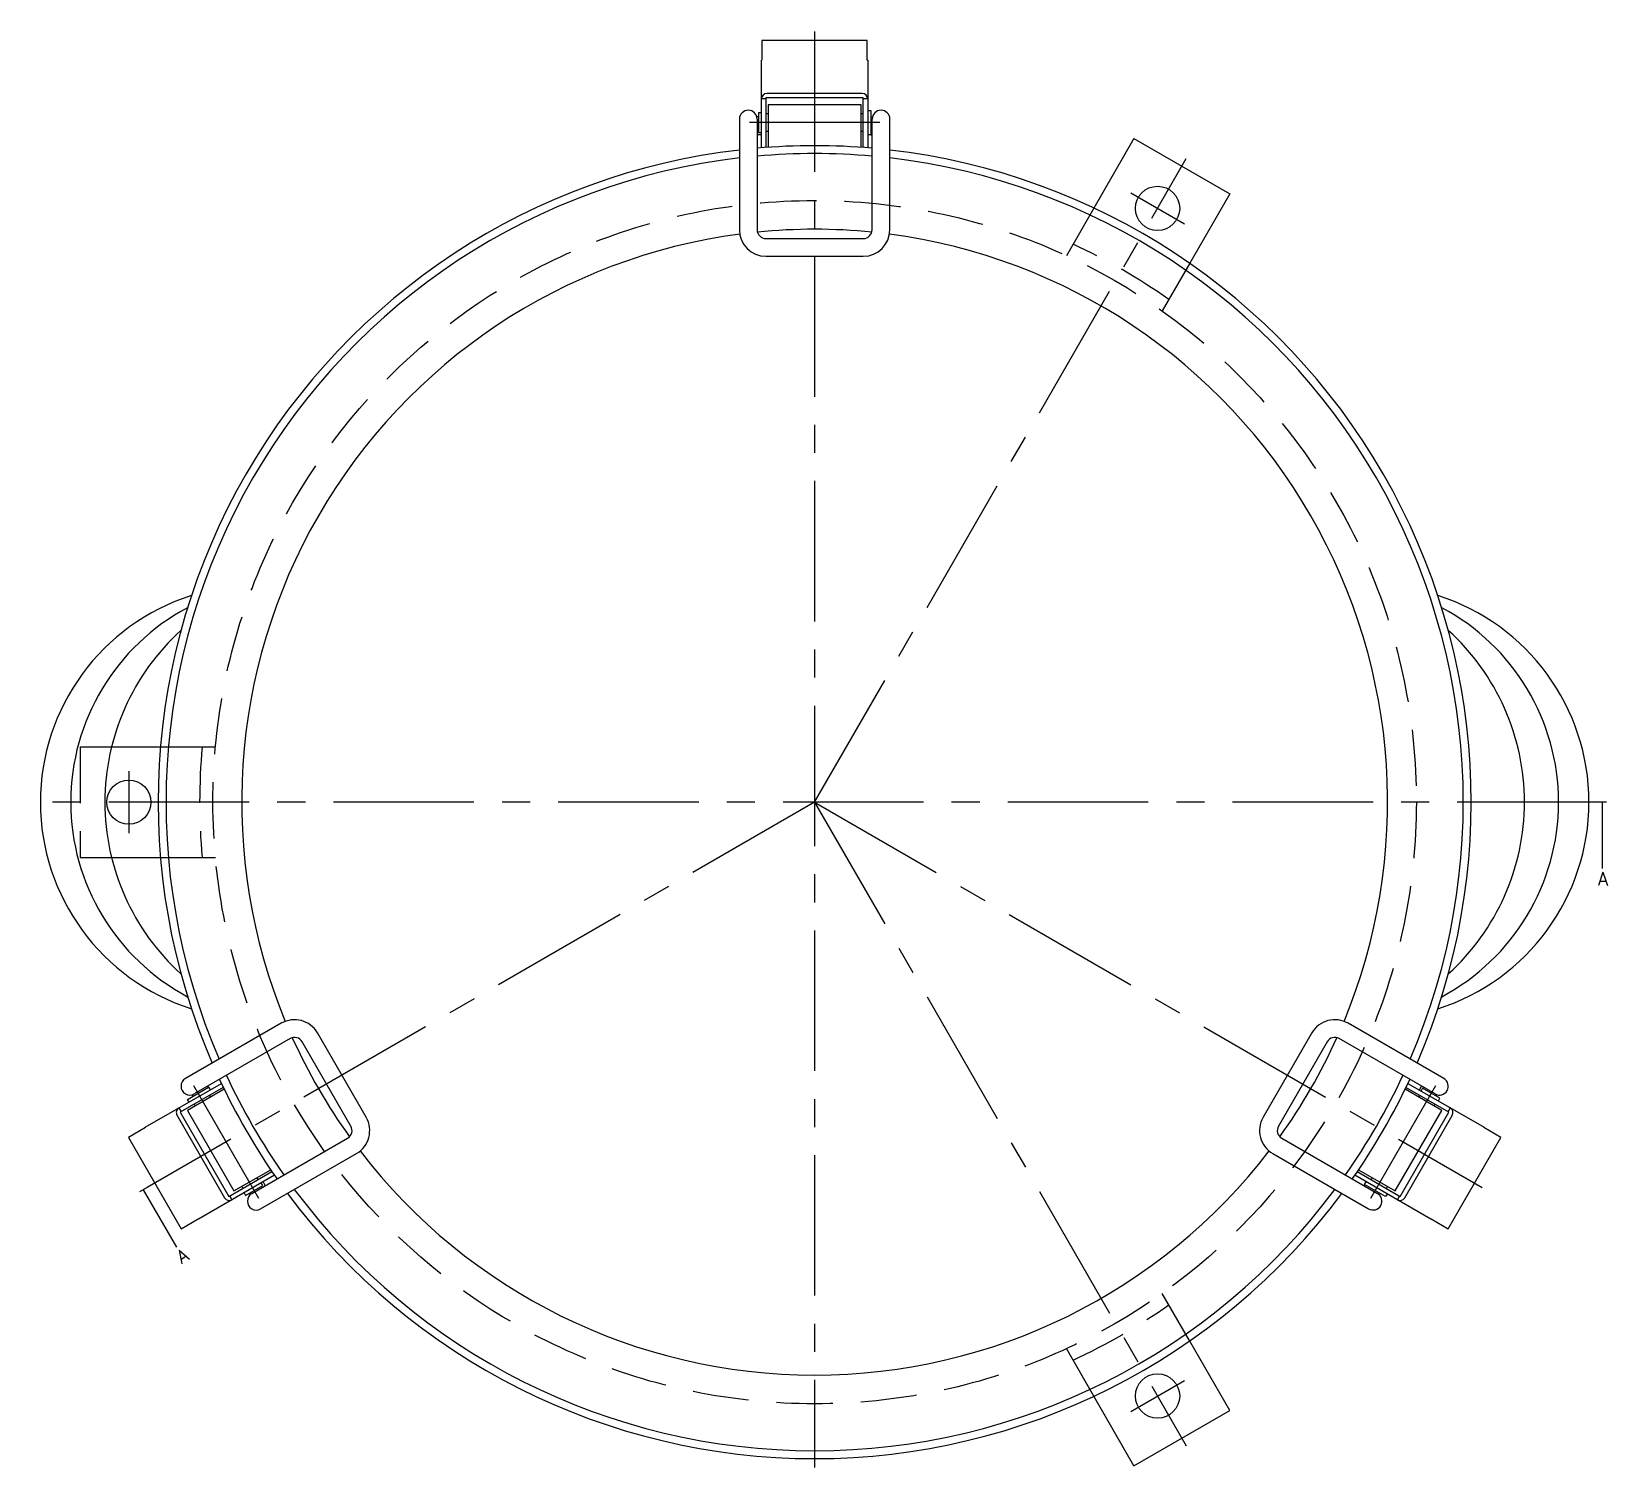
# Model space of a CAD drawing. Extents: x -182 to 608, y -688 to 174.
# Drawn here: x -177 to 179.2, y -150.4 to 174.2 of the extents above; entities that cross this region are included whole.
import ezdxf

# ---------------------------------------------------------------- set-up
doc = ezdxf.new("R2010")
doc.units = 0
doc.linetypes.add('CENTER', pattern=[50.8, 31.75, -6.35, 6.35, -6.35])
doc.linetypes.add('DASHED', pattern=[19.05, 12.7, -6.35])
doc.layers.get('0').update_dxf_attribs({"linetype": 'CONTINUOUS'})
doc.layers.add('CENTER', color=1, linetype='CONTINUOUS')
doc.styles.get("Standard").update_dxf_attribs({"font": 'txt.shx', "height": 3, "bigfont": 'bigfont.shx'})

msp = doc.modelspace()

# ---------------------------------------------------------------- linework, layer by layer
at = {"color": 7, "linetype": 'CONTINUOUS'}
for p, q in [((11.9, 172.2), (-11.9, 172.2)), ((-11.9, 172.2), (-11.9, 167.76)), ((11.9, 167.76), (11.9, 172.2)), ((-12, 147.9), (-12, 167.76)), ((-11.9, 167.76), (-12, 167.76)), ((12, 167.76), (11.9, 167.76)), ((12, 167.76), (12, 147.9)), ((-11, 159), (-12, 159)), ((11, 159.2), (-11, 159.2)), ((-11, 159.2), (-11, 147.98)), ((10.75, 160.2), (-10.75, 160.2)), ((10.5, 157.6), (-10.5, 157.6)), ((-10.5, 157.6), (-10.5, 148.02)), ((10.5, 148.02), (10.5, 157.6)), ((11, 147.98), (11, 159.2)), ((12, 159), (11, 159)), ((-17, 154.4), (-17, 129.4)), ((-12.7, 154.88), (-13.06, 154.88)), ((-13, 154.4), (-13, 129.4)), ((-12, 155.85), (-12.7, 155.85)), ((-12.7, 155.85), (-12.7, 151.35)), ((-10.5, 155.6), (-11, 155.6)), ((11, 155.6), (10.5, 155.6)), ((12, 156.35), (12.7, 156.35)), ((12.7, 156.35), (12.7, 150.85)), ((12.7, 154.88), (13.06, 154.88)), ((13, 129.4), (13, 154.4)), ((17, 129.4), (17, 154.4)), ((-12, 150.88), (-13, 150.88)), ((-12.7, 151.35), (-12, 151.35)), ((-10.5, 151.6), (-11, 151.6)), ((11, 151.6), (10.5, 151.6)), ((12.7, 150.85), (12, 150.85)), ((12.7, 150.88), (13, 150.88)), ((72.17, 150.01), (63.1, 134.3)), ((72.17, 150.01), (93.83, 137.51)), ((93.83, 137.51), (84.76, 121.8)), ((-11, 127.4), (11, 127.4)), ((-11, 123.4), (11, 123.4)), ((-158.91, 12.5), (-147.86, 12.5)), ((-158.91, -12.5), (-147.86, -12.5)), ((-120.56, -49.98), (-142.21, -62.48)), ((-101.37, -71.23), (-112.37, -52.17)), ((112.37, -52.17), (101.37, -71.23)), ((142.21, -62.48), (120.56, -49.98)), ((-118.56, -53.44), (-140.21, -65.94)), ((-104.83, -73.23), (-115.83, -54.17)), ((115.83, -54.17), (104.83, -73.23)), ((140.21, -65.94), (118.56, -53.44)), ((-151.29, -73.49), (-134.09, -63.56)), ((134.09, -63.56), (151.29, -73.49)), ((-133.65, -64.46), (-143.37, -70.07)), ((-141.75, -67.18), (-136.99, -64.43)), ((-141.4, -67.78), (-141.75, -67.18)), ((-133.44, -64.91), (-141.74, -69.71)), ((-140.48, -66.44), (-140.66, -66.13)), ((-137.02, -64.44), (-137.17, -64.18)), ((-136.99, -64.43), (-136.64, -65.03)), ((-136.79, -66.27), (-136.54, -66.71)), ((141.74, -69.71), (133.44, -64.91)), ((143.37, -70.07), (133.65, -64.46)), ((136.54, -66.71), (136.79, -66.27)), ((136.67, -65.05), (137.17, -64.18)), ((137.42, -64.68), (137.07, -65.28)), ((141.32, -66.93), (137.42, -64.68)), ((140.48, -66.44), (140.66, -66.13)), ((140.97, -67.53), (141.32, -66.93)), ((-144.11, -70.79), (-133.36, -89.41)), ((-143.7, -69.11), (-143.2, -69.97)), ((-143.37, -70.07), (-132.37, -89.13)), ((-141.74, -69.71), (-131.24, -87.89)), ((-140.25, -68.27), (-140, -68.71)), ((131.24, -87.89), (141.74, -69.71)), ((132.37, -89.13), (143.37, -70.07)), ((133.36, -89.41), (144.11, -70.79)), ((140, -68.71), (140.25, -68.27)), ((143.2, -69.97), (143.7, -69.11)), ((-151.24, -73.57), (-155.08, -75.79)), ((-151.29, -73.49), (-151.24, -73.57)), ((151.24, -73.57), (151.29, -73.49)), ((155.08, -75.79), (151.24, -73.57)), ((-155.08, -75.79), (-143.18, -96.41)), ((-127.21, -88.46), (-105.56, -75.96)), ((105.56, -75.96), (127.21, -88.46)), ((143.18, -96.41), (155.08, -75.79)), ((-125.21, -91.92), (-103.56, -79.42)), ((103.56, -79.42), (125.21, -91.92)), ((-122.09, -84.34), (-139.29, -94.27)), ((-132.37, -89.13), (-122.65, -83.52)), ((-131.24, -87.89), (-122.94, -83.1)), ((-126.04, -84.89), (-125.79, -85.33)), ((139.29, -94.27), (122.09, -84.34)), ((122.65, -83.52), (132.37, -89.13)), ((122.94, -83.1), (131.24, -87.89)), ((125.79, -85.33), (126.04, -84.89)), ((-132.2, -89.03), (-131.7, -89.89)), ((-129.5, -86.89), (-129.25, -87.33)), ((-128.97, -88.32), (-128.62, -88.92)), ((-128.62, -88.92), (-124.72, -86.67)), ((-127.78, -88.44), (-127.6, -88.75)), ((-124.72, -86.67), (-125.07, -86.07)), ((-124.67, -85.83), (-124.17, -86.7)), ((124.32, -86.44), (124.17, -86.7)), ((124.29, -86.42), (124.64, -85.82)), ((129.05, -89.17), (124.29, -86.42)), ((127.78, -88.44), (127.6, -88.75)), ((129.4, -88.57), (129.05, -89.17)), ((129.25, -87.33), (129.5, -86.89)), ((131.7, -89.89), (132.2, -89.03)), ((-143.18, -96.41), (-139.34, -94.19)), ((-139.34, -94.19), (-139.29, -94.27)), ((139.29, -94.27), (139.34, -94.19)), ((139.34, -94.19), (143.18, -96.41)), ((93.83, -137.51), (84.76, -121.8)), ((72.17, -150.01), (63.1, -134.3)), ((72.17, -150.01), (93.83, -137.51))]:
    msp.add_line(p, q, dxfattribs=at)
at = {"color": 3, "linetype": 'DASHED'}
for p, q in [((63.1, 134.3), (56.89, 123.53)), ((84.76, 121.8), (78.54, 111.03)), ((-166, 12.5), (-166, -12.5)), ((-166, 12.5), (-158.91, 12.5)), ((-147.86, 12.5), (-135.42, 12.5)), ((-166, -12.5), (-158.91, -12.5)), ((-147.86, -12.5), (-135.42, -12.5)), ((84.76, -121.8), (78.54, -111.03)), ((63.1, -134.3), (56.89, -123.53))]:
    msp.add_line(p, q, dxfattribs=at)
at = {"color": 7}
for points in [[(178, 0, 0), (178, -15.01, 0)], [(-151.73, -87.6, 0), (-144.22, -100.6, 0)]]:
    msp.add_polyline3d(points, dxfattribs=at)
at = {"color": 7, "linetype": 'CONTINUOUS'}
for centre in [(77.5, 134.23), (-155, 0), (77.5, -134.23)]:
    msp.add_circle(centre, 5, dxfattribs=at)
at = {"color": 3, "linetype": 'DASHED'}
msp.add_circle((0, 0), 136, dxfattribs=at)
at = {"color": 7, "linetype": 'CONTINUOUS'}
for centre, radius, start, end in [((-10.75, 158.95), 1.25, 90, 180), ((10.75, 158.95), 1.25, 0, 90), ((-15, 154.4), 2, 360, 180), ((15, 154.4), 2, 0, 180), ((0, 0), 148.39, 96.5785, 203.4215), ((0, 0), 148.39, 84.974, 95.026), ((0, 0), 146.6, 84.9124, 95.0876), ((0, 0), 148.39, 336.5785, 83.4215), ((0, 0), 146.6, 96.6592, 203.3408), ((0, 0), 146.6, 336.6592, 83.3408), ((0, 0), 129.5, 97.5051, 202.4949), ((-11, 129.4), 6, 180, 270), ((-11, 129.4), 2, 180, 270), ((0, 0), 129.5, 84.2724, 95.7276), ((11, 129.4), 2, 270, 0), ((11, 129.4), 6, 270, 0), ((0, 0), 129.5, 337.5051, 82.4949), ((-125.99, 0), 49.01, 107.6443, 252.3557), ((125.99, 0), 49.01, 287.6443, 72.3557), ((-118.35, 0), 49.79, 117.9925, 242.0075), ((118.35, 0), 49.79, 297.9925, 62.0075), ((-108.03, 0), 52.39, 132.1966, 227.8034), ((108.03, 0), 52.39, 312.1966, 47.8034), ((-117.56, -55.17), 6, 30, 120), ((117.56, -55.17), 6, 60, 150), ((-117.56, -55.17), 2, 30, 120), ((0, 0), 129.5, 204.2724, 215.7276), ((0, 0), 129.5, 324.2724, 335.7276), ((117.56, -55.17), 2, 60, 150), ((-141.21, -64.21), 2, 120, 300), ((0, 0), 148.39, 204.974, 215.026), ((0, 0), 146.6, 204.9124, 215.0876), ((0, 0), 146.6, 324.9124, 335.0876), ((0, 0), 148.39, 324.974, 335.026), ((141.21, -64.21), 2, 240, 60), ((-143.03, -70.17), 1.25, 120, 210), ((-106.56, -74.23), 6, 300, 30), ((106.56, -74.23), 6, 150, 240), ((143.03, -70.17), 1.25, 330, 60), ((-106.56, -74.23), 2, 300, 30), ((106.56, -74.23), 2, 150, 240), ((0, 0), 129.5, 217.5051, 322.4949), ((-126.21, -90.19), 2, 120, 300), ((0, 0), 148.39, 216.5785, 323.4215), ((0, 0), 146.6, 216.6592, 323.3408), ((126.21, -90.19), 2, 240, 60), ((-132.28, -88.78), 1.25, 210, 300), ((132.28, -88.78), 1.25, 240, 330)]:
    msp.add_arc(centre, radius, start, end, dxfattribs=at)
at = {"color": 3, "linetype": 'DASHED'}
for centre, start, end in [((0.1, 0.17), 54.8331, 65.1669), ((-0.2, 0), 174.8331, 185.1669), ((0.1, -0.17), 294.8331, 305.1669)]:
    msp.add_arc(centre, 138.8, start, end, dxfattribs=at)
at = {"layer": 'CENTER', "color": 1, "linetype": 'CENTER'}
for p, q in [((0, 174.2), (0, -150.39)), ((14.7, 153.6), (-14.7, 153.6)), ((0, 0), (84, 145.49)), ((71.44, 137.73), (83.56, 130.73)), ((-155, 7), (-155, -7)), ((177, 0), (-177, 0)), ((0, 0), (-150.86, -87.1)), ((0, 0), (-1.73, -1)), ((0, 0), (150.86, -87.1)), ((2, 0), (0, 0)), ((0, 0), (84, -145.49)), ((179, 0), (177, 0)), ((-140.37, -64.07), (-125.67, -89.53)), ((125.67, -89.53), (140.37, -64.07)), ((-150.86, -87.1), (-152.59, -88.1)), ((71.44, -137.73), (83.56, -130.73))]:
    msp.add_line(p, q, dxfattribs=at)

# ---------------------------------------------------------------- texts
at = {"color": 137, "linetype": 'CONTINUOUS'}
msp.add_text('A', height=3, dxfattribs=at).set_placement((177.01, -18.85))
msp.add_text('A', height=3, rotation=30, dxfattribs=at).set_placement((-143.16, -104.42))

doc.saveas('drawing.dxf')
